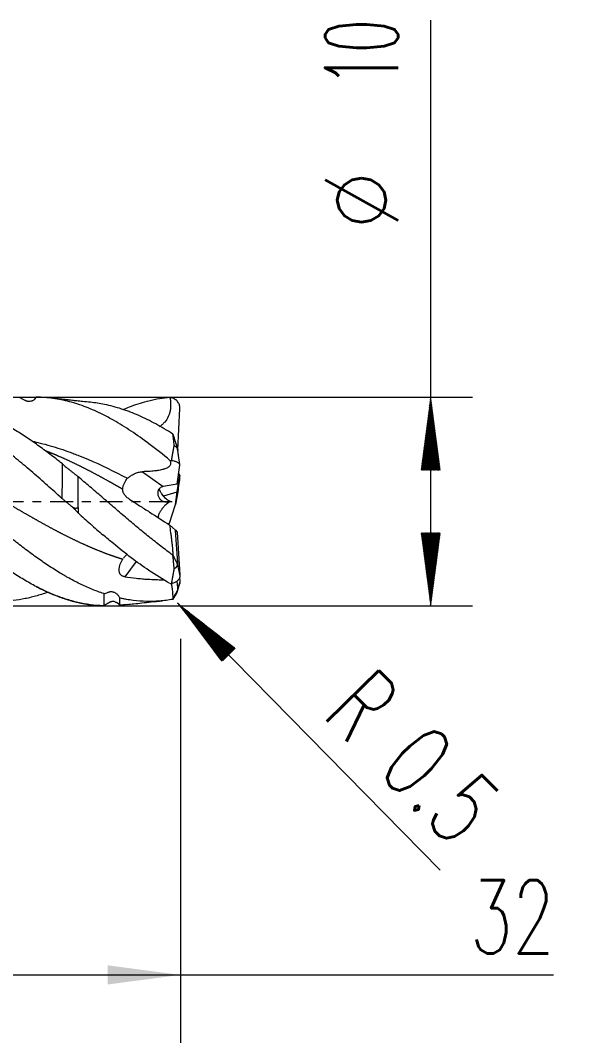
# Model space of a CAD drawing. Header units: millimetres. Extents: x -53 to 66, y -62 to 29.
# Drawn here: x 39.32 to 66.19, y -25.6 to 23.06 of the extents above; entities that cross this region are included whole.
import ezdxf

# ---------------------------------------------------------------- set-up
doc = ezdxf.new("R2010")
doc.units = ezdxf.units.MM
doc.linetypes.add('CENTER', pattern=[47.5, 22, -8.5, 8.5, -8.5])
for name, color, linetype in [('1', 4, 'Continuous'), ('2', 7, 'Continuous'), ('SK2', 7, 'Continuous'), ('SK4', 2, 'CENTER')]:
    doc.layers.add(name, color=color, linetype=linetype)
doc.styles.add('iso_b_vert', font='simplex.shx')
doc.dimstyles.get("Standard").update_dxf_attribs({"dimtxt": 0.18, "dimasz": 0.18, "dimexe": 0.18, "dimexo": 0.0625, "dimgap": 0.09, "dimtad": 1, "dimzin": 0, "dimdsep": 52, "dimtxsty": 'Standard', "dimcen": 0.09, "dimadec": 0, "dimazin": 0, "dimtfac": 1, "dimtdec": 4, "dimtofl": 0, "dimtmove": 0, "dimatfit": 3, "dimfxl": 1, "dimtolj": 1, "dimtzin": 0, "dimarcsym": 0})

# ---------------------------------------------------------------- blocks, each defined once
blk = doc.blocks.new('_U0')
at = {"layer": 'SK2', "lineweight": 13}
for p, q in [((0, -1.5875), (0, -46.183076)), ((47, -6.6375), (47, -46.183076)), ((47, -44.183076), (0, -44.183076))]:
    blk.add_line(p, q, dxfattribs=at)
at = {"layer": 'SK2', "lineweight": 18}
for points in [[(0, -44.183076), (3.499998, -43.722292), (3.500002, -44.64386)], [(47, -44.183076), (43.500002, -44.64386), (43.499998, -43.722292)]]:
    blk.add_solid(points, dxfattribs=at)
at = {"layer": 'SK2', "lineweight": 18, "insert": (21.410767, -43.150442), "char_height": 3.5, "attachment_point": 7, "line_spacing_factor": 1.084337, "style": 'iso_b_vert'}
blk.add_mtext('\\W0.7361;47', dxfattribs=at)
blk = doc.blocks.new('_U1')
at = {"layer": '2', "lineweight": 13}
for p, q in [((15, -6.6375), (15, -24.683076)), ((47, -6.6375), (47, -24.683076)), ((15, -22.683076), (64.889125, -22.683076))]:
    blk.add_line(p, q, dxfattribs=at)
at = {"layer": '2', "lineweight": 18}
for points in [[(15, -22.683076), (18.499998, -22.222292), (18.500002, -23.14386)], [(47, -22.683076), (43.500002, -23.14386), (43.499998, -22.222292)]]:
    blk.add_solid(points, dxfattribs=at)
at = {"layer": '2', "lineweight": 18, "insert": (60.893693, -21.650442), "char_height": 3.5, "attachment_point": 7, "line_spacing_factor": 1.084337, "style": 'iso_b_vert'}
blk.add_mtext('\\W0.6740;32', dxfattribs=at)
blk = doc.blocks.new('_U2')
at = {"layer": 'SK2', "lineweight": 13}
for p, q in [((1.997679, -6.3375), (1.997679, -39.183076)), ((47, -6.6375), (47, -39.183076)), ((47, -37.183076), (1.997679, -37.183076))]:
    blk.add_line(p, q, dxfattribs=at)
at = {"layer": 'SK2', "lineweight": 18}
for points in [[(1.997679, -37.183076), (5.497677, -36.722292), (5.497681, -37.64386)], [(47, -37.183076), (43.500002, -37.64386), (43.499998, -36.722292)]]:
    blk.add_solid(points, dxfattribs=at)
at = {"layer": 'SK2', "lineweight": 18, "insert": (22.409607, -36.150442), "char_height": 3.5, "attachment_point": 7, "line_spacing_factor": 1.084337, "style": 'iso_b_vert'}
blk.add_mtext('\\W0.7361;45', dxfattribs=at)

msp = doc.modelspace()

# ---------------------------------------------------------------- hatches: boundary and pattern name
at = {"layer": '2', "lineweight": 13}
h = msp.add_hatch(dxfattribs=at)
h.set_pattern_fill('ANSI31', color=256, scale=0.0062, style=0)
h.paths.add_polyline_path([(59, 5), (59.461, 1.5), (58.539, 1.5)])
h = msp.add_hatch(dxfattribs=at)
h.set_pattern_fill('ANSI31', color=256, scale=0.0062, style=0)
h.paths.add_polyline_path([(59, -5), (58.539, -1.5), (59.461, -1.5)])
at = {"layer": 'SK2', "lineweight": 13}
h = msp.add_hatch(dxfattribs=at)
h.set_pattern_fill('ANSI31', color=256, scale=0.0062, style=0)
h.paths.add_polyline_path([(46.851, -4.856), (49.635, -7.027), (48.978, -7.673)])

# ---------------------------------------------------------------- linework, layer by layer
at = {"layer": '1', "lineweight": 18}
for p, q in [((46.867, 2.483), (46.972, 4.458)), ((46.84, 0.836), (46.972, 1.739)), ((46.836, 0.462), (46.972, 1.243)), ((46.84, 0.836), (46.177, 0.713)), ((46.203, 0.275), (46.836, 0.462)), ((46.764, -0.147), (46.836, 0.462)), ((46.867, 0.442), (46.764, -0.147)), ((46.87, 0.46), (46.87, 0.457)), ((46.469, -1.032), (46.764, -0.147)), ((46.469, -1.121), (46.764, -1.37)), ((46.764, -1.37), (46.836, -1.463)), ((46.867, -2.947), (46.764, -1.37)), ((46.836, -1.463), (46.972, -3.532)), ((46.867, -4.142), (46.845, -3.797)), ((46.959, -3.618), (46.972, -3.83))]:
    msp.add_line(p, q, dxfattribs=at)
at = {"layer": '1', "lineweight": 13}
for p, q in [((45.183, 1.429), (46.177, 0.713)), ((46.167, 0.291), (46.203, 0.275)), ((44.876, -2.867), (44.328, -3.604))]:
    msp.add_line(p, q, dxfattribs=at)
at = {"layer": '1', "lineweight": 18}
msp.add_ellipse((46.37, -0.217), major_axis=(0.21, -0.926), ratio=0.694385, start_param=3.114571, end_param=-3.004277, dxfattribs=at)
for points, degree, knots in [([(39.887, 4.824), (39.864, 4.814), (39.84, 4.806), (39.792, 4.794), (39.767, 4.791), (39.73, 4.789), (39.717, 4.789), (39.692, 4.791), (39.68, 4.793), (39.655, 4.798), (39.643, 4.801), (39.619, 4.808), (39.607, 4.813), (39.59, 4.821), (39.584, 4.824), (39.572, 4.83), (39.567, 4.833), (39.549, 4.842), (39.538, 4.848), (39.503, 4.866), (39.48, 4.878), (39.41, 4.914), (39.364, 4.937), (39.317, 4.96)], 3, [0, 0, 0, 0, 0.125, 0.125, 0.25, 0.25, 0.3125, 0.3125, 0.375, 0.375, 0.4375, 0.4375, 0.5, 0.5, 0.53125, 0.53125, 0.5625, 0.5625, 0.625, 0.625, 0.75, 0.75, 1, 1, 1, 1]), ([(39.887, 4.824), (39.927, 4.842), (39.964, 4.865), (40.006, 4.901), (40.014, 4.909), (40.03, 4.925), (40.038, 4.934), (40.06, 4.96), (40.073, 4.979), (40.086, 5)], 3, [0, 0, 0, 0, 0.5, 0.5, 0.625, 0.625, 0.75, 0.75, 1, 1, 1, 1]), ([(43.274, 4.167), (43.008, 4.299), (42.742, 4.417), (42.211, 4.622), (41.945, 4.709), (41.414, 4.849), (41.148, 4.903), (40.617, 4.977), (40.351, 4.997), (40.086, 5)], 3, [0, 0, 0, 0, 0.25, 0.25, 0.5, 0.5, 0.75, 0.75, 1, 1, 1, 1]), ([(42.69, 4.752), (42.561, 4.765), (42.34, 4.787), (42.05, 4.817), (41.837, 4.84), (41.65, 4.86), (41.426, 4.884), (41.104, 4.919), (40.849, 4.947), (40.7, 4.963)], 3, [0, 0, 0, 0, 0.194292, 0.333346, 0.43755, 0.515381, 0.614773, 0.776275, 1, 1, 1, 1]), ([(46.495, 4.979), (46.512, 4.877), (46.524, 4.775), (46.528, 4.62), (46.528, 4.568), (46.521, 4.464), (46.515, 4.412), (46.497, 4.311), (46.485, 4.261), (46.462, 4.187), (46.454, 4.162), (46.435, 4.114), (46.425, 4.09), (46.369, 3.972), (46.313, 3.886), (46.229, 3.788), (46.211, 3.768), (46.175, 3.731), (46.156, 3.713), (46.1, 3.66), (46.06, 3.627), (46.013, 3.591), (46.007, 3.587), (46, 3.582)], 3, [0, 0, 0, 0, 0.197064, 0.197064, 0.295596, 0.295596, 0.394127, 0.394127, 0.492659, 0.492659, 0.541925, 0.541925, 0.591191, 0.591191, 0.788255, 0.788255, 0.837521, 0.837521, 0.886787, 0.886787, 0.985319, 0.985319, 1, 1, 1, 1]), ([(46.972, 4.458), (46.973, 4.473), (46.973, 4.488), (46.972, 4.517), (46.97, 4.531), (46.966, 4.56), (46.963, 4.575), (46.956, 4.603), (46.952, 4.618), (46.937, 4.659), (46.925, 4.686), (46.896, 4.737), (46.88, 4.762), (46.844, 4.808), (46.824, 4.829), (46.791, 4.859), (46.78, 4.869), (46.757, 4.887), (46.745, 4.895), (46.708, 4.919), (46.683, 4.933), (46.642, 4.951), (46.629, 4.956), (46.601, 4.965), (46.586, 4.969), (46.572, 4.972)], 3, [0, 0, 0, 0, 0.0625, 0.0625, 0.125, 0.125, 0.1875, 0.1875, 0.25, 0.25, 0.375, 0.375, 0.5, 0.5, 0.625, 0.625, 0.6875, 0.6875, 0.75, 0.75, 0.875, 0.875, 0.9375, 0.9375, 1, 1, 1, 1]), ([(41.32, 1.816), (41.126, 1.971), (40.934, 2.121), (40.645, 2.34), (40.55, 2.411), (40.358, 2.553), (40.262, 2.622), (39.975, 2.827), (39.783, 2.959), (39.4, 3.211), (39.208, 3.333), (38.919, 3.505), (38.822, 3.562), (38.677, 3.644), (38.629, 3.671), (38.532, 3.724), (38.483, 3.75), (38.241, 3.879), (38.048, 3.974), (37.76, 4.105), (37.664, 4.147), (37.473, 4.226), (37.377, 4.264), (37.09, 4.372), (36.898, 4.436), (36.515, 4.55), (36.323, 4.599), (36.034, 4.66), (35.889, 4.688), (35.744, 4.711), (35.647, 4.725), (35.598, 4.732), (35.501, 4.744), (35.453, 4.75), (35.404, 4.755)], 3, [0, 0, 0, 0, 0.097554, 0.097554, 0.146331, 0.146331, 0.195108, 0.195108, 0.292662, 0.292662, 0.390215, 0.390215, 0.438992, 0.438992, 0.463381, 0.463381, 0.487769, 0.487769, 0.585323, 0.585323, 0.6341, 0.6341, 0.682877, 0.682877, 0.780431, 0.780431, 0.877985, 0.877985, 0.926762, 0.95115, 0.95115, 0.975538, 0.975538, 1, 1, 1, 1]), ([(46.629, 3.234), (46.356, 3.409), (46.084, 3.57), (45.541, 3.864), (45.27, 3.998), (44.862, 4.177), (44.726, 4.233), (44.521, 4.312), (44.418, 4.35), (44.315, 4.386), (44.246, 4.409), (44.212, 4.421), (43.903, 4.521), (43.63, 4.594), (43.131, 4.696), (42.904, 4.73), (42.677, 4.753)], 3, [0, 0, 0, 0, 0.206815, 0.206815, 0.413629, 0.413629, 0.517036, 0.517036, 0.56874, 0.594592, 0.594592, 0.620444, 0.620444, 0.827258, 0.827258, 1, 1, 1, 1]), ([(45.486, 4.815), (45.202, 4.747), (44.919, 4.659), (44.514, 4.508), (44.393, 4.46), (44.271, 4.409)], 3, [0, 0, 0, 0, 0.70028, 0.70028, 1, 1, 1, 1]), ([(45.486, 2.769), (45.202, 2.981), (44.919, 3.183), (44.352, 3.56), (44.069, 3.735), (43.785, 3.895)], 3, [0, 0, 0, 0, 0.5, 0.5, 1, 1, 1, 1]), ([(46.697, 2.691), (46.692, 2.74), (46.687, 2.788), (46.678, 2.882), (46.674, 2.928), (46.665, 3.018), (46.66, 3.063), (46.647, 3.15), (46.64, 3.193), (46.629, 3.234)], 3, [0, 0, 0, 0, 0.25, 0.25, 0.5, 0.5, 0.75, 0.75, 1, 1, 1, 1]), ([(46.633, 3.226), (46.671, 3.108), (46.709, 2.99), (46.785, 2.754), (46.823, 2.636), (46.861, 2.518)], 3, [0, 0, 0, 0, 0.5, 0.5, 1, 1, 1, 1]), ([(33.683, 2.495), (33.703, 2.488), (33.814, 2.446), (34.016, 2.369), (34.278, 2.263), (34.631, 2.111), (35.025, 1.931), (35.418, 1.742), (35.782, 1.559), (36.176, 1.354), (36.569, 1.142), (36.963, 0.924), (37.357, 0.701), (37.751, 0.475), (38.144, 0.246), (38.508, 0.034), (38.901, -0.195), (39.295, -0.424), (39.689, -0.651), (40.052, -0.857), (40.446, -1.077), (40.84, -1.291), (41.203, -1.483), (41.597, -1.683), (42.021, -1.89), (42.415, -2.072), (42.778, -2.23), (43.172, -2.391), (43.536, -2.529), (43.809, -2.625), (44.022, -2.695), (44.174, -2.743), (44.235, -2.761)], 5, [0, 0, 0, 0, 0, 0, 0.00948, 0.052535, 0.09559, 0.124294, 0.167349, 0.196053, 0.239108, 0.267811, 0.310867, 0.353922, 0.382625, 0.425681, 0.454384, 0.49744, 0.526143, 0.569198, 0.612254, 0.640957, 0.669661, 0.712716, 0.755771, 0.784475, 0.82753, 0.870586, 0.899289, 0.927993, 0.971048, 1, 1, 1, 1, 1, 1]), ([(41.317, 0.143), (41.083, 0.353), (40.85, 0.563), (40.382, 0.979), (40.149, 1.185), (39.682, 1.589), (39.448, 1.787), (38.981, 2.173), (38.747, 2.361), (38.514, 2.542)], 3, [0, 0, 0, 0, 0.25, 0.25, 0.5, 0.5, 0.75, 0.75, 1, 1, 1, 1]), ([(39.891, 2.889), (39.899, 2.887), (39.907, 2.885), (39.995, 2.867), (40.076, 2.849), (40.316, 2.792), (40.795, 2.669), (41.274, 2.515), (41.673, 2.372), (41.753, 2.343), (41.913, 2.282), (41.993, 2.252), (42.234, 2.157), (42.393, 2.091), (43.189, 1.752), (43.819, 1.443), (44.451, 1.111)], 3, [0, 0, 0, 0, 0.005236, 0.005236, 0.057592, 0.057592, 0.162304, 0.371728, 0.371728, 0.424084, 0.424084, 0.47644, 0.47644, 0.581152, 0.581152, 1, 1, 1, 1]), ([(40.51, 2.443), (40.557, 2.424), (40.696, 2.371), (40.926, 2.278), (41.216, 2.156), (41.597, 1.985), (42.021, 1.783), (42.415, 1.587), (42.778, 1.398), (43.172, 1.187), (43.535, 0.988), (43.806, 0.836), (44.017, 0.716), (44.168, 0.63), (44.227, 0.595)], 5, [0, 0, 0, 0, 0, 0, 0.064401, 0.186596, 0.30879, 0.390253, 0.512448, 0.634642, 0.716105, 0.797568, 0.919763, 1, 1, 1, 1, 1, 1]), ([(46.572, 1.961), (46.576, 1.994), (46.581, 2.026), (46.592, 2.09), (46.608, 2.185), (46.625, 2.277), (46.647, 2.399), (46.658, 2.458), (46.679, 2.576), (46.688, 2.634), (46.697, 2.691)], 3, [0, 0, 0, 0, 0.125, 0.125, 0.25, 0.5, 0.5, 0.75, 0.75, 1, 1, 1, 1]), ([(46.697, 2.691), (46.699, 2.69), (46.702, 2.688), (46.718, 2.676), (46.744, 2.657), (46.776, 2.629), (46.803, 2.603), (46.821, 2.583), (46.832, 2.569), (46.839, 2.56), (46.845, 2.551), (46.85, 2.543), (46.854, 2.534), (46.858, 2.526), (46.86, 2.521), (46.861, 2.518)], 3, [0, 0, 0, 0, 0.018524, 0.036852, 0.196445, 0.349208, 0.495118, 0.634169, 0.688024, 0.741321, 0.794082, 0.846321, 0.898044, 0.949264, 1, 1, 1, 1]), ([(46.861, 2.518), (46.862, 2.511), (46.864, 2.504), (46.866, 2.49), (46.867, 2.484), (46.869, 2.471), (46.87, 2.466), (46.87, 2.456), (46.87, 2.452), (46.87, 2.449)], 3, [0, 0, 0, 0, 0.25, 0.25, 0.5, 0.5, 0.75, 0.75, 1, 1, 1, 1]), ([(43.32, -4.416), (43.128, -4.352), (42.937, -4.281), (42.553, -4.122), (42.362, -4.036), (41.977, -3.848), (41.784, -3.747), (41.542, -3.611), (41.494, -3.584), (41.397, -3.528), (41.348, -3.499), (41.203, -3.413), (41.106, -3.354), (40.817, -3.173), (40.625, -3.047), (40.241, -2.784), (40.05, -2.648), (39.667, -2.368), (39.475, -2.223), (39.091, -1.924), (38.898, -1.771), (38.656, -1.575), (38.607, -1.535), (38.51, -1.456), (38.462, -1.416), (38.316, -1.296), (38.22, -1.216), (37.931, -0.973), (37.739, -0.81), (37.451, -0.565), (37.356, -0.483), (37.164, -0.318), (37.068, -0.236), (36.781, 0.012), (36.59, 0.177), (36.205, 0.507), (36.013, 0.672), (35.771, 0.877), (35.722, 0.918), (35.625, 1), (35.577, 1.041), (35.431, 1.163), (35.335, 1.244), (35.046, 1.483), (34.854, 1.64), (34.567, 1.869), (34.471, 1.945), (34.28, 2.094), (34.184, 2.168), (34.089, 2.241)], 3, [0, 0, 0, 0, 0.0625, 0.0625, 0.125, 0.125, 0.1875, 0.1875, 0.203125, 0.203125, 0.21875, 0.21875, 0.25, 0.25, 0.3125, 0.3125, 0.375, 0.375, 0.4375, 0.4375, 0.5, 0.5, 0.515625, 0.515625, 0.53125, 0.53125, 0.5625, 0.5625, 0.625, 0.625, 0.65625, 0.65625, 0.6875, 0.6875, 0.75, 0.75, 0.8125, 0.8125, 0.828125, 0.828125, 0.84375, 0.84375, 0.875, 0.875, 0.9375, 0.9375, 0.96875, 0.96875, 1, 1, 1, 1]), ([(46.495, 1.97), (46.512, 1.931), (46.524, 1.892), (46.528, 1.835), (46.528, 1.816), (46.521, 1.778), (46.515, 1.76), (46.497, 1.724), (46.485, 1.707), (46.462, 1.681), (46.454, 1.673), (46.435, 1.657), (46.425, 1.649), (46.369, 1.61), (46.313, 1.583), (46.229, 1.554), (46.211, 1.548), (46.175, 1.537), (46.156, 1.532), (46.1, 1.518), (46.06, 1.509), (45.978, 1.493), (45.935, 1.486), (45.87, 1.476), (45.848, 1.473), (45.803, 1.467), (45.78, 1.464), (45.666, 1.452), (45.571, 1.444), (45.38, 1.434), (45.282, 1.43), (45.183, 1.429)], 3, [0, 0, 0, 0, 0.125, 0.125, 0.1875, 0.1875, 0.25, 0.25, 0.3125, 0.3125, 0.34375, 0.34375, 0.375, 0.375, 0.5, 0.5, 0.53125, 0.53125, 0.5625, 0.5625, 0.625, 0.625, 0.6875, 0.6875, 0.71875, 0.71875, 0.75, 0.75, 0.875, 0.875, 1, 1, 1, 1]), ([(46.972, 1.739), (46.973, 1.744), (46.973, 1.749), (46.972, 1.76), (46.97, 1.766), (46.966, 1.777), (46.963, 1.782), (46.956, 1.793), (46.952, 1.799), (46.937, 1.816), (46.925, 1.826), (46.896, 1.848), (46.88, 1.858), (46.844, 1.878), (46.824, 1.888), (46.791, 1.901), (46.78, 1.906), (46.757, 1.914), (46.745, 1.919), (46.708, 1.93), (46.683, 1.938), (46.642, 1.947), (46.629, 1.95), (46.601, 1.956), (46.586, 1.959), (46.572, 1.961)], 3, [0, 0, 0, 0, 0.0625, 0.0625, 0.125, 0.125, 0.1875, 0.1875, 0.25, 0.25, 0.375, 0.375, 0.5, 0.5, 0.625, 0.625, 0.6875, 0.6875, 0.75, 0.75, 0.875, 0.875, 0.9375, 0.9375, 1, 1, 1, 1]), ([(41.32, 1.816), (41.32, 1.686), (41.32, 1.554), (41.319, 1.35), (41.319, 1.282), (41.319, 1.144), (41.319, 1.074), (41.318, 0.864), (41.318, 0.722), (41.317, 0.435), (41.317, 0.29), (41.317, 0.143)], 3, [0, 0, 0, 0, 0.25, 0.25, 0.375, 0.375, 0.5, 0.5, 0.75, 0.75, 1, 1, 1, 1]), ([(41.32, 1.816), (41.388, 1.756), (41.456, 1.698), (41.542, 1.627), (41.559, 1.613), (41.585, 1.592), (41.594, 1.585), (41.612, 1.571), (41.621, 1.564), (41.639, 1.55), (41.648, 1.543), (41.666, 1.528), (41.676, 1.521), (41.703, 1.499), (41.722, 1.485), (41.758, 1.457), (41.775, 1.443), (41.811, 1.416), (41.828, 1.402), (41.862, 1.375), (41.878, 1.362), (41.91, 1.336), (41.925, 1.324), (41.955, 1.3), (41.969, 1.288), (41.997, 1.265), (42.01, 1.254), (42.036, 1.233), (42.047, 1.223), (42.069, 1.204), (42.08, 1.196), (42.089, 1.188)], 3, [0, 0, 0, 0, 0.25, 0.25, 0.3125, 0.3125, 0.34375, 0.34375, 0.375, 0.375, 0.40625, 0.40625, 0.4375, 0.4375, 0.5, 0.5, 0.5625, 0.5625, 0.625, 0.625, 0.6875, 0.6875, 0.75, 0.75, 0.8125, 0.8125, 0.875, 0.875, 0.9375, 0.9375, 1, 1, 1, 1]), ([(42.086, -0.291), (42.086, -0.164), (42.087, -0.038), (42.087, 0.15), (42.087, 0.212), (42.087, 0.337), (42.087, 0.399), (42.088, 0.709), (42.089, 0.951), (42.089, 1.188)], 3, [0, 0, 0, 0, 0.25, 0.25, 0.375, 0.375, 0.5, 0.5, 1, 1, 1, 1]), ([(46.629, -2.569), (46.439, -2.432), (46.25, -2.29), (45.873, -1.999), (45.684, -1.85), (45.307, -1.546), (45.119, -1.391), (44.74, -1.076), (44.551, -0.916), (44.265, -0.673), (44.169, -0.591), (43.979, -0.428), (43.694, -0.183), (43.41, 0.062), (43.033, 0.387), (42.844, 0.549), (42.467, 0.87), (42.278, 1.03), (42.089, 1.188)], 3, [0, 0, 0, 0, 0.125, 0.125, 0.25, 0.25, 0.375, 0.375, 0.5, 0.5, 0.5625, 0.5625, 0.625, 0.75, 0.75, 0.875, 0.875, 1, 1, 1, 1]), ([(44.227, 0.595), (44.23, 0.637), (44.237, 0.678), (44.254, 0.742), (44.261, 0.763), (44.277, 0.806), (44.286, 0.828), (44.314, 0.894), (44.337, 0.938), (44.376, 1.003), (44.39, 1.025), (44.412, 1.057), (44.42, 1.068), (44.435, 1.09), (44.443, 1.1), (44.451, 1.111)], 3, [0, 0, 0, 0, 0.25, 0.25, 0.375, 0.375, 0.5, 0.5, 0.75, 0.75, 0.875, 0.875, 0.9375, 0.9375, 1, 1, 1, 1]), ([(44.451, 1.111), (44.476, 1.131), (44.501, 1.151), (44.541, 1.18), (44.555, 1.19), (44.582, 1.209), (44.597, 1.219), (44.668, 1.266), (44.728, 1.3), (44.806, 1.337), (44.822, 1.344), (44.854, 1.358), (44.87, 1.364), (44.918, 1.382), (44.951, 1.392), (45.016, 1.409), (45.049, 1.416), (45.099, 1.423), (45.116, 1.425), (45.15, 1.427), (45.166, 1.428), (45.183, 1.429)], 3, [0, 0, 0, 0, 0.125, 0.125, 0.1875, 0.1875, 0.25, 0.25, 0.5, 0.5, 0.5625, 0.5625, 0.625, 0.625, 0.75, 0.75, 0.875, 0.875, 0.9375, 0.9375, 1, 1, 1, 1]), ([(46.972, 1.243), (46.973, 1.248), (46.973, 1.252), (46.972, 1.261), (46.97, 1.265), (46.966, 1.273), (46.963, 1.278), (46.956, 1.286), (46.952, 1.289), (46.938, 1.3), (46.927, 1.307), (46.914, 1.313)], 3, [0, 0, 0, 0, 0.171659, 0.171659, 0.343318, 0.343318, 0.514977, 0.514977, 0.686636, 0.686636, 1, 1, 1, 1]), ([(44.554, 0.107), (44.506, 0.138), (44.46, 0.171), (44.408, 0.218), (44.397, 0.227), (44.377, 0.247), (44.349, 0.276), (44.324, 0.307), (44.301, 0.339), (44.294, 0.35), (44.281, 0.372), (44.275, 0.383), (44.258, 0.416), (44.25, 0.439), (44.24, 0.472), (44.237, 0.484), (44.232, 0.506), (44.23, 0.517), (44.227, 0.551), (44.226, 0.573), (44.227, 0.595)], 3, [0, 0, 0, 0, 0.25, 0.25, 0.3125, 0.3125, 0.375, 0.5, 0.5, 0.5625, 0.5625, 0.625, 0.625, 0.75, 0.75, 0.8125, 0.8125, 0.875, 0.875, 1, 1, 1, 1]), ([(46.074, 0.681), (46.046, 0.669), (46.023, 0.653), (45.997, 0.631), (45.992, 0.626), (45.983, 0.617), (45.979, 0.612), (45.966, 0.597), (45.958, 0.586), (45.939, 0.554), (45.929, 0.531), (45.918, 0.496), (45.915, 0.484), (45.911, 0.46), (45.909, 0.449), (45.906, 0.413), (45.907, 0.39), (45.91, 0.354), (45.912, 0.343), (45.916, 0.32), (45.918, 0.308), (45.927, 0.275), (45.935, 0.253), (45.952, 0.211), (45.973, 0.171), (46, 0.135), (46.022, 0.109), (46.029, 0.101), (46.045, 0.086), (46.054, 0.078), (46.079, 0.057), (46.098, 0.045), (46.137, 0.024), (46.158, 0.015), (46.226, -0.007), (46.275, -0.014), (46.342, -0.014), (46.356, -0.014), (46.384, -0.013), (46.399, -0.012), (46.443, -0.008), (46.473, -0.004), (46.505, 0)], 3, [0, 0, 0, 0, 0.0625, 0.0625, 0.078125, 0.078125, 0.09375, 0.09375, 0.125, 0.125, 0.1875, 0.1875, 0.21875, 0.21875, 0.25, 0.25, 0.3125, 0.3125, 0.34375, 0.34375, 0.375, 0.375, 0.4375, 0.4375, 0.5, 0.5625, 0.5625, 0.59375, 0.59375, 0.625, 0.625, 0.6875, 0.6875, 0.75, 0.75, 0.875, 0.875, 0.90625, 0.90625, 0.9375, 0.9375, 1, 1, 1, 1]), ([(46.505, 0), (46.489, 0.008), (46.473, 0.016), (46.441, 0.033), (46.426, 0.042), (46.381, 0.071), (46.323, 0.113), (46.27, 0.163), (46.232, 0.202), (46.219, 0.216), (46.195, 0.244), (46.183, 0.258), (46.149, 0.301), (46.127, 0.331), (46.097, 0.377), (46.087, 0.393), (46.068, 0.424), (46.058, 0.44), (46.032, 0.489), (46.015, 0.521), (45.993, 0.568), (45.987, 0.583), (45.981, 0.597)], 3, [0, 0, 0, 0, 0.067218, 0.067218, 0.134436, 0.134436, 0.268871, 0.403307, 0.403307, 0.470525, 0.470525, 0.537743, 0.537743, 0.672178, 0.672178, 0.739396, 0.739396, 0.806614, 0.806614, 0.941049, 0.941049, 1, 1, 1, 1]), ([(41.887, -0.335), (41.864, -0.313), (41.84, -0.291), (41.792, -0.248), (41.767, -0.226), (41.73, -0.194), (41.717, -0.183), (41.692, -0.162), (41.68, -0.151), (41.655, -0.131), (41.643, -0.121), (41.619, -0.101), (41.607, -0.092), (41.59, -0.078), (41.584, -0.073), (41.572, -0.064), (41.566, -0.059), (41.549, -0.045), (41.537, -0.036), (41.502, -0.008), (41.479, 0.011), (41.41, 0.067), (41.363, 0.105), (41.317, 0.143)], 3, [0, 0, 0, 0, 0.125, 0.125, 0.25, 0.25, 0.3125, 0.3125, 0.375, 0.375, 0.4375, 0.4375, 0.5, 0.5, 0.53125, 0.53125, 0.5625, 0.5625, 0.625, 0.625, 0.75, 0.75, 1, 1, 1, 1]), ([(44.554, 0.107), (44.715, 0.005), (44.875, -0.098), (45.076, -0.226), (45.117, -0.252), (45.197, -0.303), (45.237, -0.329), (45.358, -0.406), (45.438, -0.458), (45.838, -0.714), (46.155, -0.918), (46.469, -1.121)], 3, [0, 0, 0, 0, 0.25, 0.25, 0.3125, 0.3125, 0.375, 0.375, 0.5, 0.5, 1, 1, 1, 1]), ([(41.887, -0.335), (41.927, -0.372), (41.964, -0.408), (42.006, -0.453), (42.014, -0.462), (42.03, -0.48), (42.038, -0.488), (42.06, -0.515), (42.073, -0.532), (42.086, -0.548)], 3, [0, 0, 0, 0, 0.5, 0.5, 0.625, 0.625, 0.75, 0.75, 1, 1, 1, 1]), ([(46.505, 0), (46.489, -0.009), (46.474, -0.018), (46.444, -0.038), (46.43, -0.048), (46.387, -0.079), (46.332, -0.122), (46.281, -0.169), (46.245, -0.205), (46.233, -0.217), (46.21, -0.241), (46.199, -0.254), (46.167, -0.29), (46.146, -0.314), (46.118, -0.35), (46.108, -0.362), (46.09, -0.386), (46.082, -0.398), (46.057, -0.433), (46.026, -0.479), (46.001, -0.524), (45.985, -0.557), (45.979, -0.567), (45.97, -0.589), (45.965, -0.6), (45.953, -0.632), (45.946, -0.652), (45.937, -0.693), (45.934, -0.713), (45.932, -0.743), (45.932, -0.753), (45.933, -0.768), (45.933, -0.773), (45.934, -0.778)], 3, [0, 0, 0, 0, 0.042549, 0.042549, 0.085097, 0.085097, 0.170195, 0.255292, 0.255292, 0.297841, 0.297841, 0.340389, 0.340389, 0.425486, 0.425486, 0.468035, 0.468035, 0.510584, 0.510584, 0.595681, 0.680778, 0.680778, 0.723327, 0.723327, 0.765876, 0.765876, 0.850973, 0.850973, 0.93607, 0.93607, 0.978619, 0.978619, 1, 1, 1, 1]), ([(46.469, -1.121), (46.489, -1.251), (46.508, -1.379), (46.531, -1.539), (46.535, -1.57), (46.544, -1.634), (46.548, -1.665), (46.561, -1.759), (46.569, -1.822), (46.583, -1.944), (46.59, -2.004), (46.602, -2.122), (46.608, -2.18), (46.618, -2.294), (46.622, -2.35), (46.629, -2.458), (46.632, -2.511), (46.633, -2.562)], 3, [0, 0, 0, 0, 0.25, 0.25, 0.3125, 0.3125, 0.375, 0.375, 0.5, 0.5, 0.625, 0.625, 0.75, 0.75, 0.875, 0.875, 1, 1, 1, 1]), ([(45.486, -3.305), (45.202, -3.114), (44.919, -2.909), (44.352, -2.479), (44.069, -2.254), (43.785, -2.02)], 3, [0, 0, 0, 0, 0.5, 0.5, 1, 1, 1, 1]), ([(44.328, -3.604), (44.308, -3.601), (44.288, -3.597), (44.25, -3.586), (44.232, -3.58), (44.196, -3.562), (44.179, -3.552), (44.149, -3.528), (44.135, -3.514), (44.116, -3.49), (44.11, -3.482), (44.099, -3.465), (44.09, -3.447), (44.082, -3.428), (44.075, -3.408), (44.072, -3.398), (44.064, -3.367), (44.06, -3.346), (44.056, -3.303), (44.056, -3.281), (44.057, -3.248), (44.058, -3.237), (44.06, -3.215), (44.061, -3.204), (44.065, -3.171), (44.069, -3.15), (44.083, -3.085), (44.096, -3.042), (44.12, -2.979), (44.128, -2.958), (44.147, -2.917), (44.156, -2.897), (44.187, -2.837), (44.21, -2.799), (44.235, -2.761)], 3, [0, 0, 0, 0, 0.0625, 0.0625, 0.125, 0.125, 0.1875, 0.1875, 0.25, 0.25, 0.28125, 0.28125, 0.3125, 0.34375, 0.34375, 0.375, 0.375, 0.4375, 0.4375, 0.5, 0.5, 0.53125, 0.53125, 0.5625, 0.5625, 0.625, 0.625, 0.75, 0.75, 0.8125, 0.8125, 0.875, 0.875, 1, 1, 1, 1]), ([(44.269, -2.712), (44.285, -2.691), (44.301, -2.67), (44.348, -2.616), (44.379, -2.584), (44.421, -2.549), (44.429, -2.542), (44.437, -2.536)], 3, [0, 0, 0, 0, 0.316845, 0.316845, 0.870286, 0.870286, 1, 1, 1, 1]), ([(46.697, -3.222), (46.692, -3.17), (46.687, -3.118), (46.678, -3.011), (46.674, -2.957), (46.665, -2.848), (46.66, -2.792), (46.647, -2.681), (46.64, -2.625), (46.629, -2.569)], 3, [0, 0, 0, 0, 0.25, 0.25, 0.5, 0.5, 0.75, 0.75, 1, 1, 1, 1]), ([(46.633, -2.562), (46.671, -2.64), (46.709, -2.718), (46.785, -2.873), (46.823, -2.95), (46.861, -3.027)], 3, [0, 0, 0, 0, 0.5, 0.5, 1, 1, 1, 1]), ([(46.572, -3.927), (46.576, -3.9), (46.581, -3.872), (46.592, -3.817), (46.608, -3.733), (46.625, -3.646), (46.647, -3.529), (46.658, -3.469), (46.679, -3.347), (46.688, -3.285), (46.697, -3.222)], 3, [0, 0, 0, 0, 0.125, 0.125, 0.25, 0.5, 0.5, 0.75, 0.75, 1, 1, 1, 1]), ([(46.697, -3.222), (46.699, -3.221), (46.702, -3.22), (46.718, -3.212), (46.744, -3.196), (46.776, -3.171), (46.803, -3.144), (46.821, -3.121), (46.832, -3.103), (46.839, -3.091), (46.845, -3.078), (46.85, -3.066), (46.854, -3.053), (46.858, -3.04), (46.86, -3.031), (46.861, -3.027)], 3, [0, 0, 0, 0, 0.018524, 0.036852, 0.196445, 0.349208, 0.495118, 0.634169, 0.688024, 0.741321, 0.794082, 0.846321, 0.898044, 0.949264, 1, 1, 1, 1]), ([(46.861, -3.027), (46.862, -3.026), (46.864, -3.026), (46.866, -3.023), (46.867, -3.021), (46.869, -3.015), (46.87, -3.011), (46.87, -3.002), (46.87, -2.996), (46.87, -2.99)], 3, [0, 0, 0, 0, 0.25, 0.25, 0.5, 0.5, 0.75, 0.75, 1, 1, 1, 1]), ([(44.328, -3.604), (44.512, -3.632), (44.697, -3.656), (44.974, -3.686), (45.066, -3.695), (45.25, -3.711), (45.342, -3.718), (45.68, -3.739), (45.923, -3.748), (46.166, -3.748)], 3, [0, 0, 0, 0, 0.299833, 0.299833, 0.44975, 0.44975, 0.599667, 0.599667, 1, 1, 1, 1]), ([(46.972, -3.532), (46.973, -3.544), (46.973, -3.556), (46.972, -3.579), (46.97, -3.591), (46.966, -3.614), (46.963, -3.626), (46.956, -3.648), (46.952, -3.66), (46.937, -3.692), (46.925, -3.713), (46.896, -3.753), (46.88, -3.772), (46.844, -3.808), (46.824, -3.824), (46.791, -3.846), (46.78, -3.853), (46.757, -3.867), (46.745, -3.873), (46.708, -3.891), (46.683, -3.901), (46.642, -3.913), (46.629, -3.916), (46.601, -3.922), (46.586, -3.925), (46.572, -3.927)], 3, [0, 0, 0, 0, 0.0625, 0.0625, 0.125, 0.125, 0.1875, 0.1875, 0.25, 0.25, 0.375, 0.375, 0.5, 0.5, 0.625, 0.625, 0.6875, 0.6875, 0.75, 0.75, 0.875, 0.875, 0.9375, 0.9375, 1, 1, 1, 1]), ([(46.972, -3.83), (46.973, -3.842), (46.973, -3.855), (46.972, -3.88), (46.97, -3.892), (46.966, -3.917), (46.963, -3.929), (46.958, -3.946), (46.957, -3.951), (46.955, -3.955)], 3, [0, 0, 0, 0, 0.295726, 0.295726, 0.591453, 0.591453, 0.887179, 0.887179, 1, 1, 1, 1]), ([(40.658, -4.342), (40.575, -4.372), (40.493, -4.4), (40.315, -4.458), (40.219, -4.487), (39.932, -4.57), (39.74, -4.616), (39.357, -4.694), (39.165, -4.724), (38.876, -4.756), (38.779, -4.765), (38.634, -4.775), (38.586, -4.778), (38.489, -4.782), (38.44, -4.784), (38.198, -4.789), (38.006, -4.785), (37.718, -4.765), (37.622, -4.756), (37.431, -4.734), (37.335, -4.721), (37.048, -4.675), (36.857, -4.637), (36.473, -4.545), (36.281, -4.49), (36.089, -4.428)], 3, [0, 0, 0, 0, 0.054195, 0.054195, 0.117248, 0.117248, 0.243356, 0.243356, 0.369463, 0.369463, 0.432517, 0.432517, 0.464044, 0.464044, 0.49557, 0.49557, 0.621678, 0.621678, 0.684732, 0.684732, 0.747785, 0.747785, 0.873893, 0.873893, 1, 1, 1, 1]), ([(43.32, -4.416), (43.388, -4.397), (43.456, -4.375), (43.542, -4.345), (43.56, -4.339), (43.586, -4.33), (43.594, -4.326), (43.612, -4.321), (43.621, -4.32), (43.639, -4.317), (43.648, -4.316), (43.666, -4.315), (43.676, -4.315), (43.703, -4.316), (43.722, -4.318), (43.758, -4.326), (43.776, -4.332), (43.811, -4.345), (43.828, -4.354), (43.862, -4.372), (43.878, -4.382), (43.91, -4.405), (43.925, -4.417), (43.955, -4.443), (43.97, -4.457), (43.997, -4.487), (44.011, -4.503), (44.036, -4.536), (44.047, -4.553), (44.07, -4.589), (44.08, -4.608), (44.089, -4.628)], 3, [0, 0, 0, 0, 0.25, 0.25, 0.3125, 0.3125, 0.34375, 0.34375, 0.375, 0.375, 0.40625, 0.40625, 0.4375, 0.4375, 0.5, 0.5, 0.5625, 0.5625, 0.625, 0.625, 0.6875, 0.6875, 0.75, 0.75, 0.8125, 0.8125, 0.875, 0.875, 0.9375, 0.9375, 1, 1, 1, 1]), ([(46.56, -3.924), (46.562, -3.933), (46.563, -3.943), (46.571, -3.988), (46.576, -4.025), (46.587, -4.099), (46.592, -4.137), (46.606, -4.252), (46.614, -4.332), (46.626, -4.499), (46.631, -4.586), (46.633, -4.677)], 3, [0, 0, 0, 0, 0.042852, 0.042852, 0.202377, 0.202377, 0.361901, 0.361901, 0.680951, 0.680951, 1, 1, 1, 1]), ([(46.633, -4.677), (46.671, -4.611), (46.709, -4.544), (46.785, -4.41), (46.823, -4.343), (46.861, -4.276)], 3, [0, 0, 0, 0, 0.5, 0.5, 1, 1, 1, 1]), ([(46.797, -4.438), (46.799, -4.435), (46.809, -4.418), (46.821, -4.396), (46.832, -4.371), (46.839, -4.355), (46.845, -4.339), (46.85, -4.323), (46.854, -4.307), (46.858, -4.291), (46.86, -4.281), (46.861, -4.276)], 3, [0, 0, 0, 0, 0.064005, 0.321792, 0.421632, 0.520438, 0.618251, 0.715096, 0.810986, 0.905941, 1, 1, 1, 1]), ([(46.861, -4.276), (46.862, -4.269), (46.864, -4.261), (46.866, -4.246), (46.867, -4.239), (46.869, -4.223), (46.87, -4.215), (46.87, -4.2), (46.87, -4.193), (46.87, -4.187)], 3, [0, 0, 0, 0, 0.25, 0.25, 0.5, 0.5, 0.75, 0.75, 1, 1, 1, 1]), ([(43.32, -4.416), (43.32, -4.489), (43.32, -4.556), (43.319, -4.647), (43.319, -4.676), (43.319, -4.731), (43.319, -4.757), (43.318, -4.83), (43.318, -4.872), (43.317, -4.944), (43.317, -4.974), (43.317, -4.997)], 3, [0, 0, 0, 0, 0.25, 0.25, 0.375, 0.375, 0.5, 0.5, 0.75, 0.75, 1, 1, 1, 1]), ([(43.887, -4.816), (43.864, -4.808), (43.84, -4.802), (43.792, -4.794), (43.767, -4.793), (43.73, -4.794), (43.717, -4.796), (43.692, -4.799), (43.68, -4.802), (43.655, -4.809), (43.643, -4.813), (43.619, -4.822), (43.607, -4.828), (43.59, -4.838), (43.584, -4.841), (43.572, -4.848), (43.566, -4.851), (43.549, -4.862), (43.537, -4.869), (43.502, -4.889), (43.479, -4.903), (43.41, -4.944), (43.363, -4.97), (43.317, -4.997)], 3, [0, 0, 0, 0, 0.125, 0.125, 0.25, 0.25, 0.3125, 0.3125, 0.375, 0.375, 0.4375, 0.4375, 0.5, 0.5, 0.53125, 0.53125, 0.5625, 0.5625, 0.625, 0.625, 0.75, 0.75, 1, 1, 1, 1]), ([(43.887, -4.816), (43.927, -4.831), (43.964, -4.851), (44.006, -4.883), (44.014, -4.89), (44.03, -4.905), (44.038, -4.912), (44.06, -4.937), (44.073, -4.954), (44.086, -4.973)], 3, [0, 0, 0, 0, 0.5, 0.5, 0.625, 0.625, 0.75, 0.75, 1, 1, 1, 1]), ([(44.086, -4.962), (44.086, -4.953), (44.087, -4.939), (44.087, -4.912), (44.087, -4.901), (44.087, -4.878), (44.088, -4.865), (44.088, -4.795), (44.089, -4.721), (44.089, -4.628)], 3, [0, 0, 0, 0, 0.25, 0.25, 0.375, 0.375, 0.5, 0.5, 1, 1, 1, 1]), ([(46.629, -4.69), (46.417, -4.727), (46.205, -4.753), (45.783, -4.784), (45.573, -4.79), (45.151, -4.779), (44.94, -4.763), (44.622, -4.725), (44.463, -4.701), (44.303, -4.672), (44.196, -4.651), (44.142, -4.64), (44.089, -4.628)], 3, [0, 0, 0, 0, 0.25, 0.25, 0.5, 0.5, 0.75, 0.75, 0.875, 0.9375, 0.9375, 1, 1, 1, 1]), ([(44.436, -4.931), (44.543, -4.921), (44.776, -4.898), (45.164, -4.857), (45.618, -4.809), (45.942, -4.776), (46.116, -4.758)], 3, [0, 0, 0, 0, 0.198638, 0.429526, 0.695481, 1, 1, 1, 1]), ([(46.657, -4.664), (46.656, -4.665), (46.655, -4.666), (46.647, -4.676), (46.64, -4.683), (46.629, -4.69)], 3, [0, 0, 0, 0, 0.143662, 0.143662, 1, 1, 1, 1]), ([(42.834, -4.963), (42.929, -4.973), (43.246, -5.001), (43.564, -5.004), (43.788, -4.994)], 3, [0, 0, 0, 0, 0.303064, 1, 1, 1, 1])]:
    msp.add_open_spline(points, degree=degree, knots=knots, dxfattribs=at)
for points, degree in [([(46.496, 4.979), (46.159, 4.952), (45.822, 4.897), (45.486, 4.815)], 3), ([(46.497, 4.979), (46.522, 4.977), (46.547, 4.975), (46.572, 4.972)], 3), ([(43.785, 3.895), (43.615, 3.991), (43.444, 4.082), (43.274, 4.167)], 3), ([(46.633, 3.226), (46.632, 3.229), (46.631, 3.231), (46.629, 3.234)], 3), ([(46.496, 1.97), (46.159, 2.249), (45.822, 2.516), (45.486, 2.769)], 3), ([(46.965, 1.78), (46.911, 2.154), (46.857, 2.529)], 2), ([(46.497, 1.97), (46.522, 1.967), (46.547, 1.964), (46.572, 1.961)], 3), ([(46.972, 1.243), (46.938, 0.981), (46.904, 0.719), (46.87, 0.458)], 3), ([(46.87, 0.458), (46.867, 0.442)], 1), ([(41.978, -0.371), (41.943, -0.343), (41.908, -0.315), (41.873, -0.287)], 3), ([(42.086, -0.291), (42.086, -0.376), (42.086, -0.462), (42.086, -0.548)], 3), ([(42.086, -0.548), (42.284, -0.725), (42.68, -1.078), (43.076, -1.422), (43.274, -1.591)], 3), ([(46.397, -1.077), (46.421, -1.062), (46.445, -1.047), (46.469, -1.032)], 3), ([(43.785, -2.02), (43.615, -1.88), (43.444, -1.736), (43.274, -1.591)], 3), ([(46.633, -2.562), (46.632, -2.565), (46.631, -2.567), (46.629, -2.569)], 3), ([(43.274, -4.996), (43.075, -4.988), (42.679, -4.954), (42.084, -4.845), (41.489, -4.681), (40.894, -4.463), (40.299, -4.195), (39.704, -3.878), (39.109, -3.516), (38.712, -3.248), (38.514, -3.108)], 3), ([(46.496, -3.929), (46.159, -3.742), (45.822, -3.533), (45.486, -3.305)], 3), ([(46.87, -2.99), (46.867, -2.947)], 1), ([(39.98, -4.023), (40.551, -4.328), (41.121, -4.58), (41.692, -4.772), (42.263, -4.9), (42.834, -4.963)], 5), ([(46.497, -3.929), (46.522, -3.928), (46.547, -3.928), (46.572, -3.927)], 3), ([(46.846, -4.335), (46.901, -4.145), (46.955, -3.955)], 2), ([(46.87, -4.187), (46.867, -4.142)], 1), ([(46.633, -4.677), (46.632, -4.681), (46.631, -4.685), (46.629, -4.69)], 3), ([(46.657, -4.663), (46.797, -4.438)], 1), ([(43.317, -4.997), (43.302, -4.997), (43.288, -4.996), (43.274, -4.996)], 3), ([(44.437, -4.931), (44.32, -4.948), (44.203, -4.962), (44.086, -4.973)], 3), ([(44.086, -4.962), (44.086, -4.968), (44.086, -4.972), (44.086, -4.973)], 3)]:
    msp.add_open_spline(points, degree=degree, dxfattribs=at)
at = {"layer": '1', "lineweight": 13}
for points, knots in [([(41.887, -0.335), (41.905, -0.333), (41.934, -0.33), (41.972, -0.324), (42.017, -0.315), (42.056, -0.304), (42.08, -0.294), (42.086, -0.291)], [0, 0, 0, 0, 0.209823, 0.372077, 0.534332, 0.85884, 1, 1, 1, 1]), ([(43.887, -4.816), (43.905, -4.821), (43.934, -4.832), (43.972, -4.852), (44.017, -4.882), (44.056, -4.919), (44.08, -4.952), (44.086, -4.962)], [0, 0, 0, 0, 0.209836, 0.372086, 0.534336, 0.858835, 1, 1, 1, 1])]:
    msp.add_open_spline(points, degree=3, knots=knots, dxfattribs=at)
for points in [[(46.972, -3.532), (46.938, -3.351), (46.904, -3.171), (46.87, -2.99)], [(46.972, -3.83), (46.938, -3.949), (46.904, -4.068), (46.87, -4.187)]]:
    msp.add_open_spline(points, degree=3, dxfattribs=at)
at = {"layer": '2', "lineweight": 13}
for p, q in [((59, -5), (59, 23.056)), ((16.587, 5), (61, 5)), ((16.587, -5), (61, -5))]:
    msp.add_line(p, q, dxfattribs=at)
at = {"layer": 'SK2', "lineweight": 13}
msp.add_line((46.851, -4.856), (59.461, -17.661), dxfattribs=at)
at = {"layer": 'SK2', "lineweight": 18}
msp.add_line((47, -6.588), (47, -56.183), dxfattribs=at)
at = {"layer": 'SK4', "lineweight": 18, "ltscale": 0.05}
msp.add_line((-40, 0), (47, 0), dxfattribs=at)

# ---------------------------------------------------------------- texts
at = {"layer": '2', "lineweight": 18, "char_height": 3.5, "attachment_point": 7, "rotation": 90, "line_spacing_factor": 1.084337, "style": 'iso_b_vert'}
for s, insert in [('\\W0.5321;10', (57.435, 19.907)), ('%%c', (57.435, 12.935))]:
    msp.add_mtext(s, dxfattribs=dict(at, insert=insert))
at = {"layer": 'SK2', "lineweight": 18, "char_height": 3.5, "attachment_point": 7, "rotation": 314.562, "line_spacing_factor": 1.084337, "style": 'iso_b_vert'}
for s, insert in [('\\W0.6380;R', (53.757, -10.275)), ('\\W0.7121;0.5', (56.342, -12.9))]:
    msp.add_mtext(s, dxfattribs=dict(at, insert=insert))

# ---------------------------------------------------------------- dimensions: what is measured, and where the dimension line sits
at = {"layer": '2', "lineweight": 18}
dim = msp.add_linear_dim(base=(15, -22.683), p1=(47, -5.05), p2=(15, -5.05), dimstyle='Standard', override={"dimtxt": 3.5, "dimasz": 3.5, "dimexe": 2, "dimexo": 1.5875, "dimgap": 1.75, "dimtad": 1, "dimtih": 1, "dimtoh": 0, "dimdec": 2, "dimlfac": 1, "dimzin": 8, "dimdsep": 46, "dimlunit": 2, "dimpost": '<>', "dimtxsty": 'iso_b_vert', "dimsah": 1, "dimse1": 0, "dimse2": 0, "dimsd1": 0, "dimsd2": 0, "dimclrd": 2, "dimclre": 2, "dimclrt": 2, "dimtol": 0, "dimtm": -0.1, "dimtfac": 1, "dimtdec": 2, "dimtofl": 1, "dimtmove": 0, "dimtzin": 8, "dimlwd": 13, "dimlwe": 13}, dxfattribs=at)
dim.commit()
dim.dimension.update_dxf_attribs({"geometry": '_U1', "text_midpoint": (62.799, -22.683)})
at = {"layer": 'SK2', "lineweight": 18}
for base, p2, picture, middle in [((0, -44.183), (0, 0), '_U0', (23.5, -44.183)), ((1.998, -37.183), (1.998, -4.75), '_U2', (24.499, -37.183))]:
    dim = msp.add_linear_dim(base=base, p1=(47, -5.05), p2=p2, dimstyle='Standard', override={"dimtxt": 3.5, "dimasz": 3.5, "dimexe": 2, "dimexo": 1.5875, "dimgap": 1.75, "dimtad": 1, "dimtih": 1, "dimtoh": 0, "dimdec": 2, "dimlfac": 1, "dimzin": 8, "dimdsep": 46, "dimlunit": 2, "dimpost": '<>', "dimtxsty": 'iso_b_vert', "dimsah": 1, "dimse1": 0, "dimse2": 0, "dimsd1": 0, "dimsd2": 0, "dimclrd": 2, "dimclre": 2, "dimclrt": 2, "dimtol": 0, "dimtm": -0.1, "dimtfac": 1, "dimtdec": 2, "dimtofl": 1, "dimtmove": 0, "dimtzin": 8, "dimlwd": 13, "dimlwe": 13}, dxfattribs=at)
    dim.commit()
    dim.dimension.update_dxf_attribs({"geometry": picture, "text_midpoint": middle})

doc.saveas('drawing.dxf')
